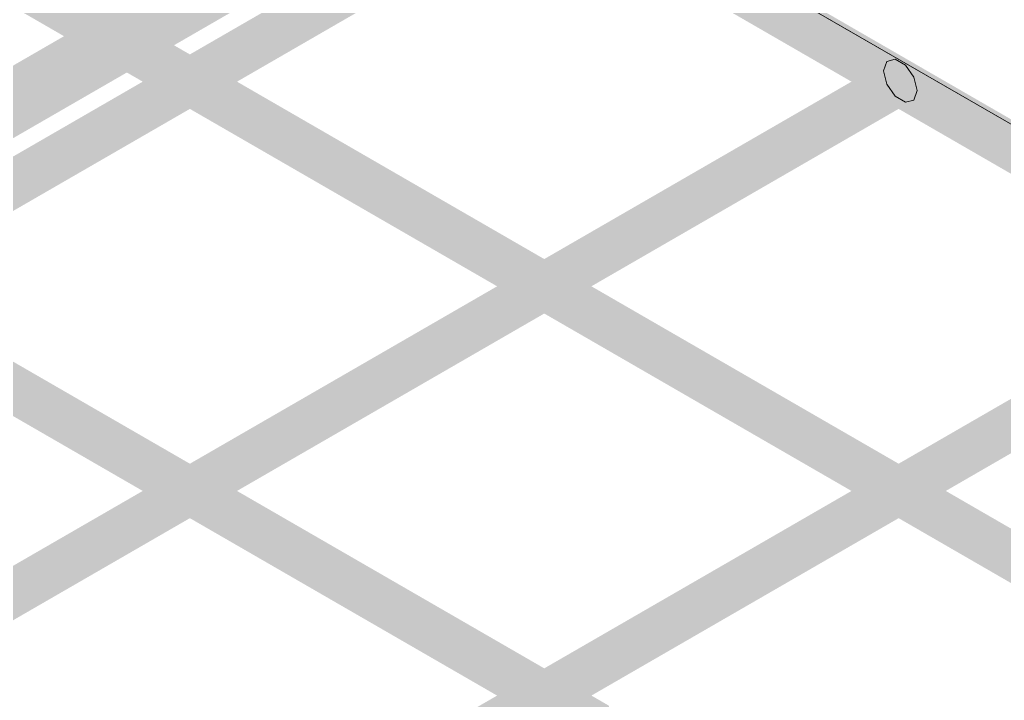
# Model space of a CAD drawing. Header units: metres. Extents: x 349021 to 349543, y 9281040 to 9281959.
# Drawn here: x 349207.2083 to 349207.6896, y 9281042.0872 to 9281042.4198 of the extents above; entities that cross this region are included whole.
import ezdxf

# ---------------------------------------------------------------- set-up
doc = ezdxf.new("R2010")
doc.units = ezdxf.units.M
doc.header["$LTSCALE"] = 0.25
doc.layers.add('ISO-3D', color=7, linetype='CONTINUOUS', lineweight=13)
doc.layers.add('ISO-3D-ARISTAS', color=250, linetype='CONTINUOUS', lineweight=13)

msp = doc.modelspace()

# ---------------------------------------------------------------- linework, layer by layer
at = {"layer": 'ISO-3D', "true_color": 0x603d28}
for points in [[(349207.25793, 9281042.41843), (349207.25636, 9281042.42312), (349207.17533, 9281042.46612), (349207.17375, 9281042.47081)], [(349207.57985, 9281042.41352), (349207.58143, 9281042.40883), (349207.49725, 9281042.46121), (349207.49882, 9281042.45652)], [(349207.24144, 9281042.4089), (349207.24301, 9281042.40421), (349207.15883, 9281042.4566), (349207.16041, 9281042.45191)], [(349207.58143, 9281042.40883), (349207.58555, 9281042.40775), (349207.49882, 9281042.45652), (349207.50295, 9281042.45544)], [(349207.24301, 9281042.40421), (349207.24714, 9281042.40313), (349207.16041, 9281042.45191), (349207.16453, 9281042.45083)], [(349207.67738, 9281042.38004), (349207.67326, 9281042.38112), (349207.59477, 9281042.42773), (349207.59065, 9281042.42881)], [(349207.67896, 9281042.37535), (349207.67738, 9281042.38004), (349207.59635, 9281042.42304), (349207.59477, 9281042.42773)], [(349207.33896, 9281042.37542), (349207.33484, 9281042.3765), (349207.25636, 9281042.42312), (349207.25223, 9281042.4242)], [(349207.34054, 9281042.37074), (349207.33896, 9281042.37542), (349207.25793, 9281042.41843), (349207.25636, 9281042.42312)], [(349207.66246, 9281042.36583), (349207.66403, 9281042.36114), (349207.57985, 9281042.41352), (349207.58143, 9281042.40883)], [(349207.32404, 9281042.36121), (349207.32562, 9281042.35652), (349207.24144, 9281042.4089), (349207.24301, 9281042.40421)], [(349207.66403, 9281042.36114), (349207.66816, 9281042.36006), (349207.58143, 9281042.40883), (349207.58555, 9281042.40775)], [(349207.32562, 9281042.35652), (349207.32974, 9281042.35544), (349207.24301, 9281042.40421), (349207.24714, 9281042.40313)], [(349207.75999, 9281042.33235), (349207.75586, 9281042.33343), (349207.67738, 9281042.38004), (349207.67326, 9281042.38112)], [(349207.76156, 9281042.32766), (349207.75999, 9281042.33235), (349207.67896, 9281042.37535), (349207.67738, 9281042.38004)], [(349207.42157, 9281042.32773), (349207.41745, 9281042.32881), (349207.33896, 9281042.37542), (349207.33484, 9281042.3765)], [(349207.42315, 9281042.32304), (349207.42157, 9281042.32773), (349207.34054, 9281042.37074), (349207.33896, 9281042.37542)], [(349207.74506, 9281042.31813), (349207.74664, 9281042.31344), (349207.66246, 9281042.36583), (349207.66403, 9281042.36114)], [(349207.40665, 9281042.31352), (349207.40822, 9281042.30883), (349207.32404, 9281042.36121), (349207.32562, 9281042.35652)], [(349207.74664, 9281042.31344), (349207.75076, 9281042.31237), (349207.66403, 9281042.36114), (349207.66816, 9281042.36006)], [(349207.40822, 9281042.30883), (349207.41235, 9281042.30775), (349207.32562, 9281042.35652), (349207.32974, 9281042.35544)], [(349207.50418, 9281042.28004), (349207.50005, 9281042.28112), (349207.42157, 9281042.32773), (349207.41745, 9281042.32881)], [(349207.50575, 9281042.27535), (349207.50418, 9281042.28004), (349207.42315, 9281042.32304), (349207.42157, 9281042.32773)], [(349207.48925, 9281042.26583), (349207.49083, 9281042.26114), (349207.40665, 9281042.31352), (349207.40822, 9281042.30883)], [(349207.49083, 9281042.26114), (349207.49495, 9281042.26006), (349207.40822, 9281042.30883), (349207.41235, 9281042.30775)], [(349207.58678, 9281042.23235), (349207.58266, 9281042.23343), (349207.50418, 9281042.28004), (349207.50005, 9281042.28112)], [(349207.58836, 9281042.22766), (349207.58678, 9281042.23235), (349207.50575, 9281042.27535), (349207.50418, 9281042.28004)], [(349207.24836, 9281042.22773), (349207.24424, 9281042.22881), (349207.16576, 9281042.27542), (349207.16163, 9281042.2765)], [(349207.24994, 9281042.22304), (349207.24836, 9281042.22773), (349207.16733, 9281042.27074), (349207.16576, 9281042.27542)], [(349207.57186, 9281042.21813), (349207.57343, 9281042.21344), (349207.48925, 9281042.26583), (349207.49083, 9281042.26114)], [(349207.23344, 9281042.21352), (349207.23502, 9281042.20883), (349207.15084, 9281042.26121), (349207.15241, 9281042.25652)], [(349207.57343, 9281042.21344), (349207.57756, 9281042.21237), (349207.49083, 9281042.26114), (349207.49495, 9281042.26006)], [(349207.23502, 9281042.20883), (349207.23914, 9281042.20775), (349207.15241, 9281042.25652), (349207.15654, 9281042.25544)], [(349207.66939, 9281042.18466), (349207.66526, 9281042.18573), (349207.58678, 9281042.23235), (349207.58266, 9281042.23343)], [(349207.67096, 9281042.17997), (349207.66939, 9281042.18466), (349207.58836, 9281042.22766), (349207.58678, 9281042.23235)], [(349207.33097, 9281042.18004), (349207.32685, 9281042.18112), (349207.24836, 9281042.22773), (349207.24424, 9281042.22881)], [(349207.33255, 9281042.17535), (349207.33097, 9281042.18004), (349207.24994, 9281042.22304), (349207.24836, 9281042.22773)], [(349207.65446, 9281042.17044), (349207.65604, 9281042.16575), (349207.57186, 9281042.21813), (349207.57343, 9281042.21344)], [(349207.31605, 9281042.16583), (349207.31762, 9281042.16114), (349207.23344, 9281042.21352), (349207.23502, 9281042.20883)], [(349207.65604, 9281042.16575), (349207.66016, 9281042.16467), (349207.57343, 9281042.21344), (349207.57756, 9281042.21237)], [(349207.31762, 9281042.16114), (349207.32175, 9281042.16006), (349207.23502, 9281042.20883), (349207.23914, 9281042.20775)], [(349207.75199, 9281042.13696), (349207.74787, 9281042.13804), (349207.66939, 9281042.18466), (349207.66526, 9281042.18573)], [(349207.75357, 9281042.13227), (349207.75199, 9281042.13696), (349207.67096, 9281042.17997), (349207.66939, 9281042.18466)], [(349207.41358, 9281042.13235), (349207.40945, 9281042.13343), (349207.33097, 9281042.18004), (349207.32685, 9281042.18112)], [(349207.41515, 9281042.12766), (349207.41358, 9281042.13235), (349207.33255, 9281042.17535), (349207.33097, 9281042.18004)], [(349207.73707, 9281042.12275), (349207.73864, 9281042.11806), (349207.65446, 9281042.17044), (349207.65604, 9281042.16575)], [(349207.39865, 9281042.11813), (349207.40023, 9281042.11344), (349207.31605, 9281042.16583), (349207.31762, 9281042.16114)], [(349207.73864, 9281042.11806), (349207.74277, 9281042.11698), (349207.65604, 9281042.16575), (349207.66016, 9281042.16467)], [(349207.40023, 9281042.11344), (349207.40435, 9281042.11237), (349207.31762, 9281042.16114), (349207.32175, 9281042.16006)], [(349207.49618, 9281042.08466), (349207.49206, 9281042.08573), (349207.41358, 9281042.13235), (349207.40945, 9281042.13343)], [(349207.49776, 9281042.07997), (349207.49618, 9281042.08466), (349207.41515, 9281042.12766), (349207.41358, 9281042.13235)], [(349207.48126, 9281042.07044), (349207.48283, 9281042.06575), (349207.39865, 9281042.11813), (349207.40023, 9281042.11344)], [(349207.48283, 9281042.06575), (349207.48696, 9281042.06467), (349207.40023, 9281042.11344), (349207.40435, 9281042.11237)]]:
    msp.add_solid(points, dxfattribs=at)
at = {"layer": 'ISO-3D', "true_color": 0x7b4f34}
for points in [[(349207.59477, 9281042.41654), (349207.59635, 9281042.42304), (349207.51217, 9281042.46423), (349207.51374, 9281042.47074)], [(349207.25636, 9281042.41192), (349207.25793, 9281042.41843), (349207.17375, 9281042.45961), (349207.17533, 9281042.46612)], [(349207.58143, 9281042.42003), (349207.57985, 9281042.41352), (349207.49882, 9281042.46772), (349207.49725, 9281042.46121)], [(349207.24301, 9281042.41541), (349207.24144, 9281042.4089), (349207.16041, 9281042.4631), (349207.15883, 9281042.4566)], [(349207.67738, 9281042.36884), (349207.67896, 9281042.37535), (349207.59477, 9281042.41654), (349207.59635, 9281042.42304)], [(349207.33896, 9281042.36423), (349207.34054, 9281042.37074), (349207.25636, 9281042.41192), (349207.25793, 9281042.41843)], [(349207.66403, 9281042.37233), (349207.66246, 9281042.36583), (349207.58143, 9281042.42003), (349207.57985, 9281042.41352)], [(349207.32562, 9281042.36772), (349207.32404, 9281042.36121), (349207.24301, 9281042.41541), (349207.24144, 9281042.4089)], [(349207.75999, 9281042.32115), (349207.76156, 9281042.32766), (349207.67738, 9281042.36884), (349207.67896, 9281042.37535)], [(349207.42157, 9281042.31654), (349207.42315, 9281042.32304), (349207.33896, 9281042.36423), (349207.34054, 9281042.37074)], [(349207.74664, 9281042.32464), (349207.74506, 9281042.31813), (349207.66403, 9281042.37233), (349207.66246, 9281042.36583)], [(349207.40822, 9281042.32003), (349207.40665, 9281042.31352), (349207.32562, 9281042.36772), (349207.32404, 9281042.36121)], [(349207.50418, 9281042.26884), (349207.50575, 9281042.27535), (349207.42157, 9281042.31654), (349207.42315, 9281042.32304)], [(349207.49083, 9281042.27233), (349207.48925, 9281042.26583), (349207.40822, 9281042.32003), (349207.40665, 9281042.31352)], [(349207.58678, 9281042.22115), (349207.58836, 9281042.22766), (349207.50418, 9281042.26884), (349207.50575, 9281042.27535)], [(349207.24836, 9281042.21654), (349207.24994, 9281042.22304), (349207.16576, 9281042.26423), (349207.16733, 9281042.27074)], [(349207.57343, 9281042.22464), (349207.57186, 9281042.21813), (349207.49083, 9281042.27233), (349207.48925, 9281042.26583)], [(349207.23502, 9281042.22003), (349207.23344, 9281042.21352), (349207.15241, 9281042.26772), (349207.15084, 9281042.26121)], [(349207.66939, 9281042.17346), (349207.67096, 9281042.17997), (349207.58678, 9281042.22115), (349207.58836, 9281042.22766)], [(349207.33097, 9281042.16884), (349207.33255, 9281042.17535), (349207.24836, 9281042.21654), (349207.24994, 9281042.22304)], [(349207.65604, 9281042.17695), (349207.65446, 9281042.17044), (349207.57343, 9281042.22464), (349207.57186, 9281042.21813)], [(349207.31762, 9281042.17233), (349207.31605, 9281042.16583), (349207.23502, 9281042.22003), (349207.23344, 9281042.21352)], [(349207.75199, 9281042.12577), (349207.75357, 9281042.13227), (349207.66939, 9281042.17346), (349207.67096, 9281042.17997)], [(349207.41358, 9281042.12115), (349207.41515, 9281042.12766), (349207.33097, 9281042.16884), (349207.33255, 9281042.17535)], [(349207.73864, 9281042.12926), (349207.73707, 9281042.12275), (349207.65604, 9281042.17695), (349207.65446, 9281042.17044)], [(349207.40023, 9281042.12464), (349207.39865, 9281042.11813), (349207.31762, 9281042.17233), (349207.31605, 9281042.16583)], [(349207.48283, 9281042.07695), (349207.48126, 9281042.07044), (349207.40023, 9281042.12464), (349207.39865, 9281042.11813)], [(349207.49618, 9281042.07346), (349207.49776, 9281042.07997), (349207.41358, 9281042.12115), (349207.41515, 9281042.12766)]]:
    msp.add_solid(points, dxfattribs=at)
at = {"layer": 'ISO-3D', "true_color": 0x865538}
for points in [[(349207.24714, 9281042.42125), (349207.24301, 9281042.41541), (349207.16453, 9281042.46894), (349207.16041, 9281042.4631)], [(349207.59065, 9281042.41069), (349207.59477, 9281042.41654), (349207.50805, 9281042.45839), (349207.51217, 9281042.46423)], [(349207.25223, 9281042.40608), (349207.25636, 9281042.41192), (349207.16963, 9281042.45377), (349207.17375, 9281042.45961)], [(349207.66816, 9281042.37818), (349207.66403, 9281042.37233), (349207.58555, 9281042.42587), (349207.58143, 9281042.42003)], [(349207.32974, 9281042.37356), (349207.32562, 9281042.36772), (349207.24714, 9281042.42125), (349207.24301, 9281042.41541)], [(349207.67326, 9281042.363), (349207.67738, 9281042.36884), (349207.59065, 9281042.41069), (349207.59477, 9281042.41654)], [(349207.33484, 9281042.35839), (349207.33896, 9281042.36423), (349207.25223, 9281042.40608), (349207.25636, 9281042.41192)], [(349207.75076, 9281042.33048), (349207.74664, 9281042.32464), (349207.66816, 9281042.37818), (349207.66403, 9281042.37233)], [(349207.41235, 9281042.32587), (349207.40822, 9281042.32003), (349207.32974, 9281042.37356), (349207.32562, 9281042.36772)], [(349207.75586, 9281042.31531), (349207.75999, 9281042.32115), (349207.67326, 9281042.363), (349207.67738, 9281042.36884)], [(349207.41745, 9281042.31069), (349207.42157, 9281042.31654), (349207.33484, 9281042.35839), (349207.33896, 9281042.36423)], [(349207.49495, 9281042.27818), (349207.49083, 9281042.27233), (349207.41235, 9281042.32587), (349207.40822, 9281042.32003)], [(349207.50005, 9281042.263), (349207.50418, 9281042.26884), (349207.41745, 9281042.31069), (349207.42157, 9281042.31654)], [(349207.23914, 9281042.22587), (349207.23502, 9281042.22003), (349207.15654, 9281042.27356), (349207.15241, 9281042.26772)], [(349207.57756, 9281042.23048), (349207.57343, 9281042.22464), (349207.49495, 9281042.27818), (349207.49083, 9281042.27233)], [(349207.58266, 9281042.21531), (349207.58678, 9281042.22115), (349207.50005, 9281042.263), (349207.50418, 9281042.26884)], [(349207.24424, 9281042.21069), (349207.24836, 9281042.21654), (349207.16163, 9281042.25839), (349207.16576, 9281042.26423)], [(349207.66016, 9281042.18279), (349207.65604, 9281042.17695), (349207.57756, 9281042.23048), (349207.57343, 9281042.22464)], [(349207.32175, 9281042.17818), (349207.31762, 9281042.17233), (349207.23914, 9281042.22587), (349207.23502, 9281042.22003)], [(349207.66526, 9281042.16762), (349207.66939, 9281042.17346), (349207.58266, 9281042.21531), (349207.58678, 9281042.22115)], [(349207.32685, 9281042.163), (349207.33097, 9281042.16884), (349207.24424, 9281042.21069), (349207.24836, 9281042.21654)], [(349207.74277, 9281042.1351), (349207.73864, 9281042.12926), (349207.66016, 9281042.18279), (349207.65604, 9281042.17695)], [(349207.40435, 9281042.13048), (349207.40023, 9281042.12464), (349207.32175, 9281042.17818), (349207.31762, 9281042.17233)], [(349207.74787, 9281042.11992), (349207.75199, 9281042.12577), (349207.66526, 9281042.16762), (349207.66939, 9281042.17346)], [(349207.40945, 9281042.11531), (349207.41358, 9281042.12115), (349207.32685, 9281042.163), (349207.33097, 9281042.16884)], [(349207.48696, 9281042.08279), (349207.48283, 9281042.07695), (349207.40435, 9281042.13048), (349207.40023, 9281042.12464)], [(349207.49206, 9281042.06762), (349207.49618, 9281042.07346), (349207.40945, 9281042.11531), (349207.41358, 9281042.12115)]]:
    msp.add_solid(points, dxfattribs=at)
at = {"layer": 'ISO-3D', "true_color": 0x4f4d49}
for points in [[(349207.3073, 9281042.45135), (349207.3094, 9281042.4576), (349207.2207, 9281042.40135), (349207.2228, 9281042.4076)], [(349207.3293, 9281042.43865), (349207.3272, 9281042.4324), (349207.2427, 9281042.38865), (349207.2406, 9281042.3824)], [(349207.2207, 9281042.40135), (349207.2228, 9281042.4076), (349207.1341, 9281042.35135), (349207.1362, 9281042.3576)], [(349207.2427, 9281042.38865), (349207.2406, 9281042.3824), (349207.15609, 9281042.33865), (349207.15399, 9281042.3324)]]:
    msp.add_solid(points, dxfattribs=at)
at = {"layer": 'ISO-3D', "true_color": 0x605d58}
for points in [[(349207.3094, 9281042.4576), (349207.3149, 9281042.45904), (349207.2228, 9281042.4076), (349207.2283, 9281042.40904)], [(349207.3272, 9281042.4324), (349207.3217, 9281042.43096), (349207.2406, 9281042.3824), (349207.2351, 9281042.38096)], [(349207.2228, 9281042.4076), (349207.2283, 9281042.40904), (349207.1362, 9281042.3576), (349207.1417, 9281042.35904)], [(349207.2406, 9281042.3824), (349207.2351, 9281042.38096), (349207.15399, 9281042.3324), (349207.14849, 9281042.33096)]]:
    msp.add_solid(points, dxfattribs=at)
at = {"layer": 'ISO-3D', "true_color": 0x736f6a}
for points in [[(349207.3149, 9281042.45904), (349207.3217, 9281042.45512), (349207.2283, 9281042.40904), (349207.2351, 9281042.40512)], [(349207.3217, 9281042.43096), (349207.3149, 9281042.43488), (349207.2351, 9281042.38096), (349207.2283, 9281042.38488)], [(349207.2283, 9281042.40904), (349207.2351, 9281042.40512), (349207.1417, 9281042.35904), (349207.14849, 9281042.35512)], [(349207.2351, 9281042.38096), (349207.2283, 9281042.38488), (349207.14849, 9281042.33096), (349207.1417, 9281042.33488)]]:
    msp.add_solid(points, dxfattribs=at)
at = {"layer": 'ISO-3D', "true_color": 0x7c4f34}
for points in [[(349207.58555, 9281042.40775), (349207.59065, 9281042.41069), (349207.50295, 9281042.45544), (349207.50805, 9281042.45839)], [(349207.24714, 9281042.40313), (349207.25223, 9281042.40608), (349207.16453, 9281042.45083), (349207.16963, 9281042.45377)], [(349207.38037, 9281042.45284), (349207.38547, 9281042.44989), (349207.29777, 9281042.40515), (349207.30286, 9281042.4022)], [(349207.38547, 9281042.43178), (349207.38037, 9281042.43472), (349207.30286, 9281042.38408), (349207.29777, 9281042.38703)], [(349207.67326, 9281042.38112), (349207.66816, 9281042.37818), (349207.59065, 9281042.42881), (349207.58555, 9281042.42587)], [(349207.33484, 9281042.3765), (349207.32974, 9281042.37356), (349207.25223, 9281042.4242), (349207.24714, 9281042.42125)], [(349207.66816, 9281042.36006), (349207.67326, 9281042.363), (349207.58555, 9281042.40775), (349207.59065, 9281042.41069)], [(349207.29777, 9281042.40515), (349207.30286, 9281042.4022), (349207.21516, 9281042.35745), (349207.22026, 9281042.35451)], [(349207.32974, 9281042.35544), (349207.33484, 9281042.35839), (349207.24714, 9281042.40313), (349207.25223, 9281042.40608)], [(349207.63618, 9281042.40053), (349207.64128, 9281042.39759), (349207.55358, 9281042.35284), (349207.55867, 9281042.34989)], [(349207.30286, 9281042.38408), (349207.29777, 9281042.38703), (349207.22026, 9281042.33639), (349207.21516, 9281042.33934)], [(349207.64128, 9281042.37947), (349207.63618, 9281042.38241), (349207.55867, 9281042.33178), (349207.55358, 9281042.33472)], [(349207.75586, 9281042.33343), (349207.75076, 9281042.33048), (349207.67326, 9281042.38112), (349207.66816, 9281042.37818)], [(349207.41745, 9281042.32881), (349207.41235, 9281042.32587), (349207.33484, 9281042.3765), (349207.32974, 9281042.37356)], [(349207.75076, 9281042.31237), (349207.75586, 9281042.31531), (349207.66816, 9281042.36006), (349207.67326, 9281042.363)], [(349207.21516, 9281042.35745), (349207.22026, 9281042.35451), (349207.13255, 9281042.30976), (349207.13765, 9281042.30682)], [(349207.41235, 9281042.30775), (349207.41745, 9281042.31069), (349207.32974, 9281042.35544), (349207.33484, 9281042.35839)], [(349207.55358, 9281042.35284), (349207.55867, 9281042.34989), (349207.47097, 9281042.30515), (349207.47607, 9281042.3022)], [(349207.22026, 9281042.33639), (349207.21516, 9281042.33934), (349207.13765, 9281042.2887), (349207.13255, 9281042.29164)], [(349207.55867, 9281042.33178), (349207.55358, 9281042.33472), (349207.47607, 9281042.28408), (349207.47097, 9281042.28703)], [(349207.50005, 9281042.28112), (349207.49495, 9281042.27818), (349207.41745, 9281042.32881), (349207.41235, 9281042.32587)], [(349207.49495, 9281042.26006), (349207.50005, 9281042.263), (349207.41235, 9281042.30775), (349207.41745, 9281042.31069)], [(349207.47097, 9281042.30515), (349207.47607, 9281042.3022), (349207.38837, 9281042.25745), (349207.39346, 9281042.25451)], [(349207.47607, 9281042.28408), (349207.47097, 9281042.28703), (349207.39346, 9281042.23639), (349207.38837, 9281042.23934)], [(349207.58266, 9281042.23343), (349207.57756, 9281042.23048), (349207.50005, 9281042.28112), (349207.49495, 9281042.27818)], [(349207.24424, 9281042.22881), (349207.23914, 9281042.22587), (349207.16163, 9281042.2765), (349207.15654, 9281042.27356)], [(349207.57756, 9281042.21237), (349207.58266, 9281042.21531), (349207.49495, 9281042.26006), (349207.50005, 9281042.263)], [(349207.23914, 9281042.20775), (349207.24424, 9281042.21069), (349207.15654, 9281042.25544), (349207.16163, 9281042.25839)], [(349207.38837, 9281042.25745), (349207.39346, 9281042.25451), (349207.30576, 9281042.20976), (349207.31086, 9281042.20682)], [(349207.72678, 9281042.25284), (349207.73188, 9281042.24989), (349207.64418, 9281042.20515), (349207.64927, 9281042.2022)], [(349207.39346, 9281042.23639), (349207.38837, 9281042.23934), (349207.31086, 9281042.1887), (349207.30576, 9281042.19164)], [(349207.66526, 9281042.18573), (349207.66016, 9281042.18279), (349207.58266, 9281042.23343), (349207.57756, 9281042.23048)], [(349207.73188, 9281042.23178), (349207.72678, 9281042.23472), (349207.64927, 9281042.18408), (349207.64418, 9281042.18703)], [(349207.32685, 9281042.18112), (349207.32175, 9281042.17818), (349207.24424, 9281042.22881), (349207.23914, 9281042.22587)], [(349207.66016, 9281042.16467), (349207.66526, 9281042.16762), (349207.57756, 9281042.21237), (349207.58266, 9281042.21531)], [(349207.30576, 9281042.20976), (349207.31086, 9281042.20682), (349207.22315, 9281042.16207), (349207.22825, 9281042.15913)], [(349207.32175, 9281042.16006), (349207.32685, 9281042.163), (349207.23914, 9281042.20775), (349207.24424, 9281042.21069)], [(349207.64418, 9281042.20515), (349207.64927, 9281042.2022), (349207.56157, 9281042.15745), (349207.56667, 9281042.15451)], [(349207.31086, 9281042.1887), (349207.30576, 9281042.19164), (349207.22825, 9281042.14101), (349207.22315, 9281042.14395)], [(349207.64927, 9281042.18408), (349207.64418, 9281042.18703), (349207.56667, 9281042.13639), (349207.56157, 9281042.13934)], [(349207.74787, 9281042.13804), (349207.74277, 9281042.1351), (349207.66526, 9281042.18573), (349207.66016, 9281042.18279)], [(349207.40945, 9281042.13343), (349207.40435, 9281042.13048), (349207.32685, 9281042.18112), (349207.32175, 9281042.17818)], [(349207.74277, 9281042.11698), (349207.74787, 9281042.11992), (349207.66016, 9281042.16467), (349207.66526, 9281042.16762)], [(349207.40435, 9281042.11237), (349207.40945, 9281042.11531), (349207.32175, 9281042.16006), (349207.32685, 9281042.163)], [(349207.22315, 9281042.16207), (349207.22825, 9281042.15913), (349207.14055, 9281042.11438), (349207.14565, 9281042.11143)], [(349207.56157, 9281042.15745), (349207.56667, 9281042.15451), (349207.47896, 9281042.10976), (349207.48406, 9281042.10682)], [(349207.22825, 9281042.14101), (349207.22315, 9281042.14395), (349207.14565, 9281042.09332), (349207.14055, 9281042.09626)], [(349207.56667, 9281042.13639), (349207.56157, 9281042.13934), (349207.48406, 9281042.0887), (349207.47896, 9281042.09164)], [(349207.49206, 9281042.08573), (349207.48696, 9281042.08279), (349207.40945, 9281042.13343), (349207.40435, 9281042.13048)], [(349207.48696, 9281042.06467), (349207.49206, 9281042.06762), (349207.40435, 9281042.11237), (349207.40945, 9281042.11531)], [(349207.47896, 9281042.10976), (349207.48406, 9281042.10682), (349207.39636, 9281042.06207), (349207.40146, 9281042.05913)], [(349207.48406, 9281042.0887), (349207.47896, 9281042.09164), (349207.40146, 9281042.04101), (349207.39636, 9281042.04395)]]:
    msp.add_solid(points, dxfattribs=at)
at = {"layer": 'ISO-3D', "true_color": 0x76726d}
for points in [[(349207.3217, 9281042.45512), (349207.3272, 9281042.44733), (349207.2351, 9281042.40512), (349207.2406, 9281042.39733)], [(349207.3149, 9281042.43488), (349207.3094, 9281042.44267), (349207.2283, 9281042.38488), (349207.2228, 9281042.39267)], [(349207.2351, 9281042.40512), (349207.2406, 9281042.39733), (349207.14849, 9281042.35512), (349207.15399, 9281042.34733)], [(349207.2283, 9281042.38488), (349207.2228, 9281042.39267), (349207.1417, 9281042.33488), (349207.1362, 9281042.34267)]]:
    msp.add_solid(points, dxfattribs=at)
at = {"layer": 'ISO-3D', "true_color": 0x553624}
for points in [[(349207.37467, 9281042.44707), (349207.37625, 9281042.45176), (349207.29207, 9281042.39938), (349207.29364, 9281042.40407)], [(349207.39117, 9281042.43755), (349207.38959, 9281042.43286), (349207.30856, 9281042.38985), (349207.30699, 9281042.38516)], [(349207.29207, 9281042.39938), (349207.29364, 9281042.40407), (349207.20946, 9281042.35169), (349207.21104, 9281042.35637)], [(349207.63048, 9281042.39476), (349207.63206, 9281042.39945), (349207.54788, 9281042.34707), (349207.54945, 9281042.35176)], [(349207.30856, 9281042.38985), (349207.30699, 9281042.38516), (349207.22596, 9281042.34216), (349207.22438, 9281042.33747)], [(349207.64698, 9281042.38524), (349207.6454, 9281042.38055), (349207.56437, 9281042.33755), (349207.5628, 9281042.33286)], [(349207.20946, 9281042.35169), (349207.21104, 9281042.35637), (349207.12685, 9281042.30399), (349207.12843, 9281042.30868)], [(349207.54788, 9281042.34707), (349207.54945, 9281042.35176), (349207.46527, 9281042.29938), (349207.46685, 9281042.30407)], [(349207.22596, 9281042.34216), (349207.22438, 9281042.33747), (349207.14335, 9281042.29447), (349207.14178, 9281042.28978)], [(349207.56437, 9281042.33755), (349207.5628, 9281042.33286), (349207.48177, 9281042.28985), (349207.48019, 9281042.28516)], [(349207.46527, 9281042.29938), (349207.46685, 9281042.30407), (349207.38267, 9281042.25169), (349207.38424, 9281042.25637)], [(349207.48177, 9281042.28985), (349207.48019, 9281042.28516), (349207.39916, 9281042.24216), (349207.39759, 9281042.23747)], [(349207.38267, 9281042.25169), (349207.38424, 9281042.25637), (349207.30006, 9281042.20399), (349207.30164, 9281042.20868)], [(349207.72108, 9281042.24707), (349207.72266, 9281042.25176), (349207.63848, 9281042.19938), (349207.64005, 9281042.20407)], [(349207.39916, 9281042.24216), (349207.39759, 9281042.23747), (349207.31656, 9281042.19447), (349207.31498, 9281042.18978)], [(349207.73758, 9281042.23755), (349207.736, 9281042.23286), (349207.65497, 9281042.18985), (349207.6534, 9281042.18516)], [(349207.30006, 9281042.20399), (349207.30164, 9281042.20868), (349207.21745, 9281042.1563), (349207.21903, 9281042.16099)], [(349207.63848, 9281042.19938), (349207.64005, 9281042.20407), (349207.55587, 9281042.15169), (349207.55745, 9281042.15637)], [(349207.31656, 9281042.19447), (349207.31498, 9281042.18978), (349207.23395, 9281042.14678), (349207.23238, 9281042.14209)], [(349207.65497, 9281042.18985), (349207.6534, 9281042.18516), (349207.57237, 9281042.14216), (349207.57079, 9281042.13747)], [(349207.21745, 9281042.1563), (349207.21903, 9281042.16099), (349207.13485, 9281042.10861), (349207.13642, 9281042.1133)], [(349207.55587, 9281042.15169), (349207.55745, 9281042.15637), (349207.47326, 9281042.10399), (349207.47484, 9281042.10868)], [(349207.23395, 9281042.14678), (349207.23238, 9281042.14209), (349207.15135, 9281042.09908), (349207.14977, 9281042.09439)], [(349207.57237, 9281042.14216), (349207.57079, 9281042.13747), (349207.48976, 9281042.09447), (349207.48819, 9281042.08978)], [(349207.47326, 9281042.10399), (349207.47484, 9281042.10868), (349207.39066, 9281042.0563), (349207.39223, 9281042.06099)], [(349207.48976, 9281042.09447), (349207.48819, 9281042.08978), (349207.40716, 9281042.04678), (349207.40558, 9281042.04209)]]:
    msp.add_solid(points, dxfattribs=at)
at = {"layer": 'ISO-3D', "true_color": 0x67422b}
for points in [[(349207.37625, 9281042.45176), (349207.38037, 9281042.45284), (349207.29364, 9281042.40407), (349207.29777, 9281042.40515)], [(349207.38959, 9281042.43286), (349207.38547, 9281042.43178), (349207.30699, 9281042.38516), (349207.30286, 9281042.38408)], [(349207.29364, 9281042.40407), (349207.29777, 9281042.40515), (349207.21104, 9281042.35637), (349207.21516, 9281042.35745)], [(349207.63206, 9281042.39945), (349207.63618, 9281042.40053), (349207.54945, 9281042.35176), (349207.55358, 9281042.35284)], [(349207.30699, 9281042.38516), (349207.30286, 9281042.38408), (349207.22438, 9281042.33747), (349207.22026, 9281042.33639)], [(349207.6454, 9281042.38055), (349207.64128, 9281042.37947), (349207.5628, 9281042.33286), (349207.55867, 9281042.33178)], [(349207.21104, 9281042.35637), (349207.21516, 9281042.35745), (349207.12843, 9281042.30868), (349207.13255, 9281042.30976)], [(349207.54945, 9281042.35176), (349207.55358, 9281042.35284), (349207.46685, 9281042.30407), (349207.47097, 9281042.30515)], [(349207.22438, 9281042.33747), (349207.22026, 9281042.33639), (349207.14178, 9281042.28978), (349207.13765, 9281042.2887)], [(349207.5628, 9281042.33286), (349207.55867, 9281042.33178), (349207.48019, 9281042.28516), (349207.47607, 9281042.28408)], [(349207.46685, 9281042.30407), (349207.47097, 9281042.30515), (349207.38424, 9281042.25637), (349207.38837, 9281042.25745)], [(349207.48019, 9281042.28516), (349207.47607, 9281042.28408), (349207.39759, 9281042.23747), (349207.39346, 9281042.23639)], [(349207.38424, 9281042.25637), (349207.38837, 9281042.25745), (349207.30164, 9281042.20868), (349207.30576, 9281042.20976)], [(349207.72266, 9281042.25176), (349207.72678, 9281042.25284), (349207.64005, 9281042.20407), (349207.64418, 9281042.20515)], [(349207.39759, 9281042.23747), (349207.39346, 9281042.23639), (349207.31498, 9281042.18978), (349207.31086, 9281042.1887)], [(349207.736, 9281042.23286), (349207.73188, 9281042.23178), (349207.6534, 9281042.18516), (349207.64927, 9281042.18408)], [(349207.30164, 9281042.20868), (349207.30576, 9281042.20976), (349207.21903, 9281042.16099), (349207.22315, 9281042.16207)], [(349207.64005, 9281042.20407), (349207.64418, 9281042.20515), (349207.55745, 9281042.15637), (349207.56157, 9281042.15745)], [(349207.31498, 9281042.18978), (349207.31086, 9281042.1887), (349207.23238, 9281042.14209), (349207.22825, 9281042.14101)], [(349207.6534, 9281042.18516), (349207.64927, 9281042.18408), (349207.57079, 9281042.13747), (349207.56667, 9281042.13639)], [(349207.21903, 9281042.16099), (349207.22315, 9281042.16207), (349207.13642, 9281042.1133), (349207.14055, 9281042.11438)], [(349207.55745, 9281042.15637), (349207.56157, 9281042.15745), (349207.47484, 9281042.10868), (349207.47896, 9281042.10976)], [(349207.23238, 9281042.14209), (349207.22825, 9281042.14101), (349207.14977, 9281042.09439), (349207.14565, 9281042.09332)], [(349207.57079, 9281042.13747), (349207.56667, 9281042.13639), (349207.48819, 9281042.08978), (349207.48406, 9281042.0887)], [(349207.47484, 9281042.10868), (349207.47896, 9281042.10976), (349207.39223, 9281042.06099), (349207.39636, 9281042.06207)], [(349207.48819, 9281042.08978), (349207.48406, 9281042.0887), (349207.40558, 9281042.04209), (349207.40146, 9281042.04101)]]:
    msp.add_solid(points, dxfattribs=at)
at = {"layer": 'ISO-3D', "true_color": 0x686560}
for points in [[(349207.3094, 9281042.44267), (349207.3073, 9281042.45135), (349207.2228, 9281042.39267), (349207.2207, 9281042.40135)], [(349207.3272, 9281042.44733), (349207.3293, 9281042.43865), (349207.2406, 9281042.39733), (349207.2427, 9281042.38865)], [(349207.2228, 9281042.39267), (349207.2207, 9281042.40135), (349207.1362, 9281042.34267), (349207.1341, 9281042.35135)], [(349207.2406, 9281042.39733), (349207.2427, 9281042.38865), (349207.15399, 9281042.34733), (349207.15609, 9281042.33865)]]:
    msp.add_solid(points, dxfattribs=at)
at = {"layer": 'ISO-3D', "true_color": 0x70472f}
for points in [[(349207.37625, 9281042.44056), (349207.37467, 9281042.44707), (349207.29364, 9281042.39287), (349207.29207, 9281042.39938)], [(349207.38959, 9281042.44405), (349207.39117, 9281042.43755), (349207.30699, 9281042.39636), (349207.30856, 9281042.38985)], [(349207.29364, 9281042.39287), (349207.29207, 9281042.39938), (349207.21104, 9281042.34518), (349207.20946, 9281042.35169)], [(349207.30699, 9281042.39636), (349207.30856, 9281042.38985), (349207.22438, 9281042.34867), (349207.22596, 9281042.34216)], [(349207.63206, 9281042.38825), (349207.63048, 9281042.39476), (349207.54945, 9281042.34056), (349207.54788, 9281042.34707)], [(349207.6454, 9281042.39175), (349207.64698, 9281042.38524), (349207.5628, 9281042.34405), (349207.56437, 9281042.33755)], [(349207.21104, 9281042.34518), (349207.20946, 9281042.35169), (349207.12843, 9281042.29749), (349207.12685, 9281042.30399)], [(349207.22438, 9281042.34867), (349207.22596, 9281042.34216), (349207.14178, 9281042.30098), (349207.14335, 9281042.29447)], [(349207.54945, 9281042.34056), (349207.54788, 9281042.34707), (349207.46685, 9281042.29287), (349207.46527, 9281042.29938)], [(349207.5628, 9281042.34405), (349207.56437, 9281042.33755), (349207.48019, 9281042.29636), (349207.48177, 9281042.28985)], [(349207.46685, 9281042.29287), (349207.46527, 9281042.29938), (349207.38424, 9281042.24518), (349207.38267, 9281042.25169)], [(349207.48019, 9281042.29636), (349207.48177, 9281042.28985), (349207.39759, 9281042.24867), (349207.39916, 9281042.24216)], [(349207.38424, 9281042.24518), (349207.38267, 9281042.25169), (349207.30164, 9281042.19749), (349207.30006, 9281042.20399)], [(349207.39759, 9281042.24867), (349207.39916, 9281042.24216), (349207.31498, 9281042.20098), (349207.31656, 9281042.19447)], [(349207.72266, 9281042.24056), (349207.72108, 9281042.24707), (349207.64005, 9281042.19287), (349207.63848, 9281042.19938)], [(349207.736, 9281042.24405), (349207.73758, 9281042.23755), (349207.6534, 9281042.19636), (349207.65497, 9281042.18985)], [(349207.30164, 9281042.19749), (349207.30006, 9281042.20399), (349207.21903, 9281042.14979), (349207.21745, 9281042.1563)], [(349207.31498, 9281042.20098), (349207.31656, 9281042.19447), (349207.23238, 9281042.15328), (349207.23395, 9281042.14678)], [(349207.64005, 9281042.19287), (349207.63848, 9281042.19938), (349207.55745, 9281042.14518), (349207.55587, 9281042.15169)], [(349207.6534, 9281042.19636), (349207.65497, 9281042.18985), (349207.57079, 9281042.14867), (349207.57237, 9281042.14216)], [(349207.21903, 9281042.14979), (349207.21745, 9281042.1563), (349207.13642, 9281042.1021), (349207.13485, 9281042.10861)], [(349207.23238, 9281042.15328), (349207.23395, 9281042.14678), (349207.14977, 9281042.10559), (349207.15135, 9281042.09908)], [(349207.55745, 9281042.14518), (349207.55587, 9281042.15169), (349207.47484, 9281042.09749), (349207.47326, 9281042.10399)], [(349207.57079, 9281042.14867), (349207.57237, 9281042.14216), (349207.48819, 9281042.10098), (349207.48976, 9281042.09447)], [(349207.47484, 9281042.09749), (349207.47326, 9281042.10399), (349207.39223, 9281042.04979), (349207.39066, 9281042.0563)], [(349207.48819, 9281042.10098), (349207.48976, 9281042.09447), (349207.40558, 9281042.05328), (349207.40716, 9281042.04678)]]:
    msp.add_solid(points, dxfattribs=at)
at = {"layer": 'ISO-3D', "true_color": 0x7f5135}
for points in [[(349207.38547, 9281042.44989), (349207.38959, 9281042.44405), (349207.30286, 9281042.4022), (349207.30699, 9281042.39636)], [(349207.38037, 9281042.43472), (349207.37625, 9281042.44056), (349207.29777, 9281042.38703), (349207.29364, 9281042.39287)], [(349207.30286, 9281042.4022), (349207.30699, 9281042.39636), (349207.22026, 9281042.35451), (349207.22438, 9281042.34867)], [(349207.64128, 9281042.39759), (349207.6454, 9281042.39175), (349207.55867, 9281042.34989), (349207.5628, 9281042.34405)], [(349207.29777, 9281042.38703), (349207.29364, 9281042.39287), (349207.21516, 9281042.33934), (349207.21104, 9281042.34518)], [(349207.63618, 9281042.38241), (349207.63206, 9281042.38825), (349207.55358, 9281042.33472), (349207.54945, 9281042.34056)], [(349207.22026, 9281042.35451), (349207.22438, 9281042.34867), (349207.13765, 9281042.30682), (349207.14178, 9281042.30098)], [(349207.55867, 9281042.34989), (349207.5628, 9281042.34405), (349207.47607, 9281042.3022), (349207.48019, 9281042.29636)], [(349207.21516, 9281042.33934), (349207.21104, 9281042.34518), (349207.13255, 9281042.29164), (349207.12843, 9281042.29749)], [(349207.55358, 9281042.33472), (349207.54945, 9281042.34056), (349207.47097, 9281042.28703), (349207.46685, 9281042.29287)], [(349207.47607, 9281042.3022), (349207.48019, 9281042.29636), (349207.39346, 9281042.25451), (349207.39759, 9281042.24867)], [(349207.47097, 9281042.28703), (349207.46685, 9281042.29287), (349207.38837, 9281042.23934), (349207.38424, 9281042.24518)], [(349207.39346, 9281042.25451), (349207.39759, 9281042.24867), (349207.31086, 9281042.20682), (349207.31498, 9281042.20098)], [(349207.73188, 9281042.24989), (349207.736, 9281042.24405), (349207.64927, 9281042.2022), (349207.6534, 9281042.19636)], [(349207.38837, 9281042.23934), (349207.38424, 9281042.24518), (349207.30576, 9281042.19164), (349207.30164, 9281042.19749)], [(349207.72678, 9281042.23472), (349207.72266, 9281042.24056), (349207.64418, 9281042.18703), (349207.64005, 9281042.19287)], [(349207.31086, 9281042.20682), (349207.31498, 9281042.20098), (349207.22825, 9281042.15913), (349207.23238, 9281042.15328)], [(349207.64927, 9281042.2022), (349207.6534, 9281042.19636), (349207.56667, 9281042.15451), (349207.57079, 9281042.14867)], [(349207.30576, 9281042.19164), (349207.30164, 9281042.19749), (349207.22315, 9281042.14395), (349207.21903, 9281042.14979)], [(349207.64418, 9281042.18703), (349207.64005, 9281042.19287), (349207.56157, 9281042.13934), (349207.55745, 9281042.14518)], [(349207.22825, 9281042.15913), (349207.23238, 9281042.15328), (349207.14565, 9281042.11143), (349207.14977, 9281042.10559)], [(349207.56667, 9281042.15451), (349207.57079, 9281042.14867), (349207.48406, 9281042.10682), (349207.48819, 9281042.10098)], [(349207.22315, 9281042.14395), (349207.21903, 9281042.14979), (349207.14055, 9281042.09626), (349207.13642, 9281042.1021)], [(349207.56157, 9281042.13934), (349207.55745, 9281042.14518), (349207.47896, 9281042.09164), (349207.47484, 9281042.09749)], [(349207.48406, 9281042.10682), (349207.48819, 9281042.10098), (349207.40146, 9281042.05913), (349207.40558, 9281042.05328)], [(349207.47896, 9281042.09164), (349207.47484, 9281042.09749), (349207.39636, 9281042.04395), (349207.39223, 9281042.04979)]]:
    msp.add_solid(points, dxfattribs=at)
at = {"layer": 'ISO-3D', "true_color": 0x6f472f}
for points in [[(349207.63873, 9281042.39), (349207.63048, 9281042.39476), (349207.63206, 9281042.39945)], [(349207.63873, 9281042.39), (349207.63206, 9281042.39945), (349207.63618, 9281042.40053)], [(349207.63873, 9281042.39), (349207.63618, 9281042.40053), (349207.64128, 9281042.39759)], [(349207.63873, 9281042.39), (349207.63206, 9281042.38825), (349207.63048, 9281042.39476)], [(349207.63873, 9281042.39), (349207.64128, 9281042.39759), (349207.6454, 9281042.39175)], [(349207.63873, 9281042.39), (349207.63618, 9281042.38241), (349207.63206, 9281042.38825)], [(349207.63873, 9281042.39), (349207.64128, 9281042.37947), (349207.63618, 9281042.38241)], [(349207.63873, 9281042.39), (349207.6454, 9281042.39175), (349207.64698, 9281042.38524)], [(349207.63873, 9281042.39), (349207.6454, 9281042.38055), (349207.64128, 9281042.37947)], [(349207.63873, 9281042.39), (349207.64698, 9281042.38524), (349207.6454, 9281042.38055)]]:
    msp.add_solid(points, dxfattribs=at)
at = {"layer": 'ISO-3D-ARISTAS', "color": 250}
for p, q in [((349207.44326, 9281042.51286), (349207.61151, 9281042.41571)), ((349207.71667, 9281042.355), (349207.56945, 9281042.44)), ((349207.61151, 9281042.41571), (349207.77977, 9281042.31857)), ((349207.63048, 9281042.39476), (349207.63206, 9281042.39945)), ((349207.63048, 9281042.39476), (349207.63206, 9281042.39945)), ((349207.63206, 9281042.39945), (349207.63618, 9281042.40053)), ((349207.63206, 9281042.39945), (349207.63618, 9281042.40053)), ((349207.63618, 9281042.40053), (349207.64128, 9281042.39759)), ((349207.63618, 9281042.40053), (349207.64128, 9281042.39759)), ((349207.63206, 9281042.38825), (349207.63048, 9281042.39476)), ((349207.63206, 9281042.38825), (349207.63048, 9281042.39476)), ((349207.64128, 9281042.39759), (349207.6454, 9281042.39175)), ((349207.64128, 9281042.39759), (349207.6454, 9281042.39175)), ((349207.6454, 9281042.39175), (349207.64698, 9281042.38524)), ((349207.6454, 9281042.39175), (349207.64698, 9281042.38524)), ((349207.63618, 9281042.38241), (349207.63206, 9281042.38825)), ((349207.63618, 9281042.38241), (349207.63206, 9281042.38825)), ((349207.64698, 9281042.38524), (349207.6454, 9281042.38055)), ((349207.64698, 9281042.38524), (349207.6454, 9281042.38055)), ((349207.64128, 9281042.37947), (349207.63618, 9281042.38241)), ((349207.64128, 9281042.37947), (349207.63618, 9281042.38241)), ((349207.6454, 9281042.38055), (349207.64128, 9281042.37947)), ((349207.6454, 9281042.38055), (349207.64128, 9281042.37947))]:
    msp.add_line(p, q, dxfattribs=at)

doc.saveas('drawing.dxf')
